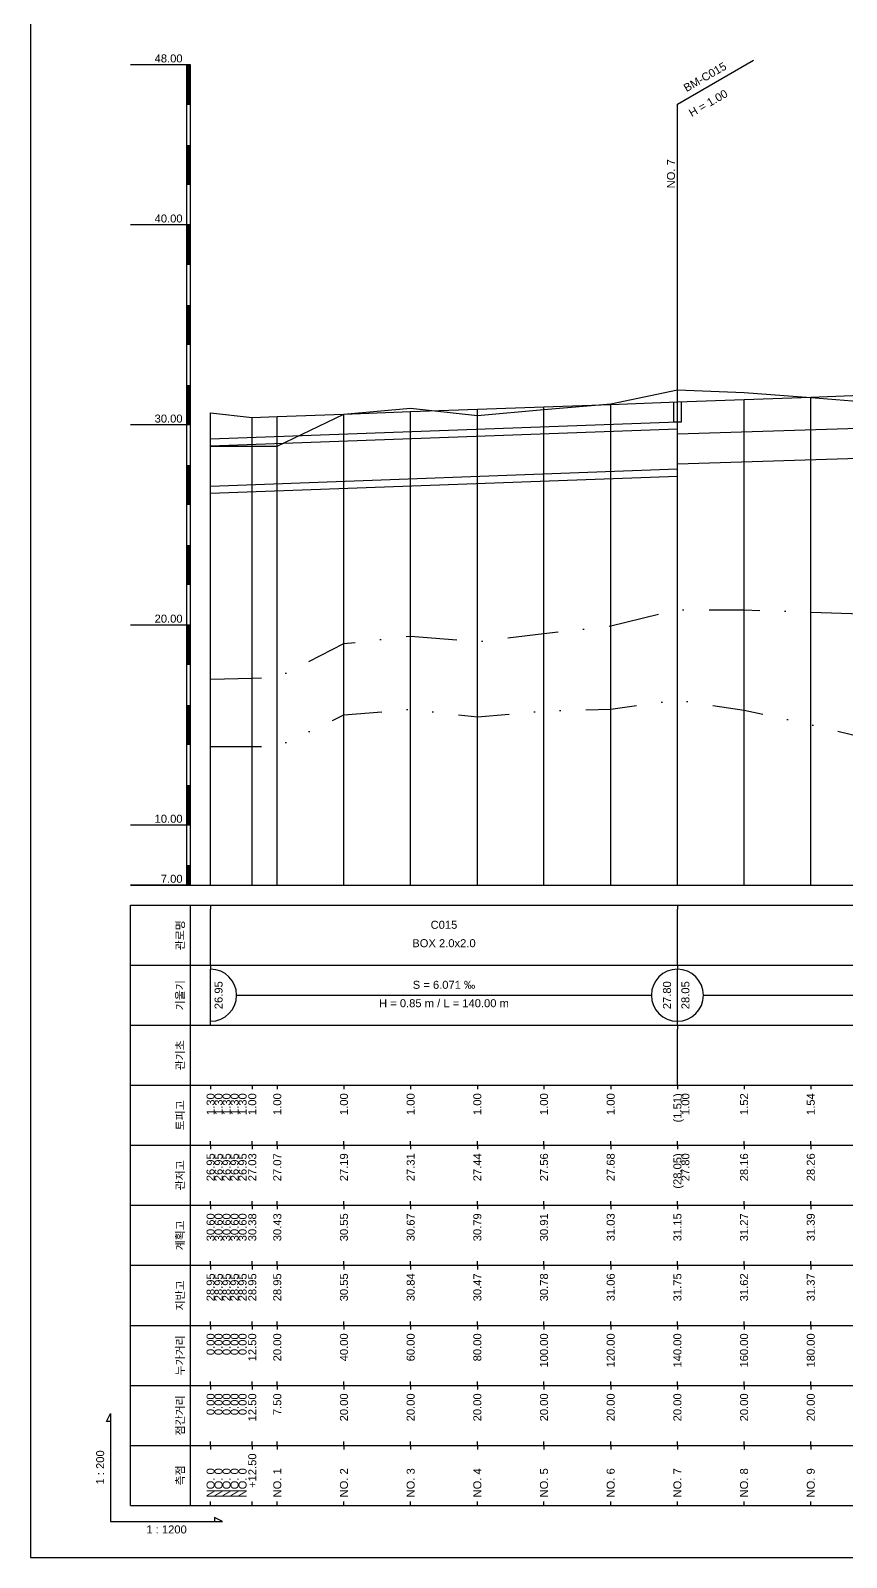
# Model space of a CAD drawing. Header units: millimetres. Extents: x -7351 to 135086, y 1419 to 5643.
# Drawn here: x 35109.4 to 35313.3, y 1419 to 1800.6 of the extents above; entities that cross this region are included whole.
import ezdxf
from ezdxf.enums import TextEntityAlignment as Align

# ---------------------------------------------------------------- set-up
doc = ezdxf.new("R2010")
doc.units = ezdxf.units.MM
doc.linetypes.add('DASHDOT', pattern=[25.4, 12.7, -6.35, 0, -6.35])
doc.linetypes.add('DIVIDE', pattern=[31.75, 12.7, -6.35, 0, -6.35, 0, -6.35])
for name, color, linetype in [('KZ_종단_계획선', 1, 'Continuous'), ('KZ_종단_관로', 4, 'Continuous'), ('KZ_종단_깃발', 7, 'Continuous'), ('KZ_종단_도각', 7, 'Continuous'), ('KZ_종단_맨홀', 4, 'Continuous'), ('KZ_종단_수직선', 7, 'Continuous'), ('KZ_종단_암선1', 56, 'DASHDOT'), ('KZ_종단_암선2', 4, 'DIVIDE'), ('KZ_종단_지반선', 3, 'Continuous'), ('KZ_종단_테이블문자', 7, 'Continuous'), ('KZ_종단_테이블선', 7, 'Continuous'), ('KZ_종단_폴대', 7, 'Continuous')]:
    doc.layers.add(name, color=color, linetype=linetype)
doc.styles.get("Standard").update_dxf_attribs({"font": 'arial.ttf'})

msp = doc.modelspace()

# ---------------------------------------------------------------- linework, layer by layer
at = {"layer": 'KZ_종단_계획선'}
msp.add_lwpolyline([(35154.36, 1705.04), (35154.36, 1705.04), (35154.36, 1705.04), (35154.36, 1705.04), (35154.36, 1705.04), (35164.78, 1703.94), (35171.03, 1704.17), (35187.69, 1704.77), (35204.36, 1705.38), (35221.03, 1705.98), (35237.69, 1706.59), (35254.36, 1707.19), (35271.03, 1707.8), (35287.69, 1708.4), (35304.36, 1709.01), (35321.03, 1709.62)], dxfattribs=at)
at = {"layer": 'KZ_종단_관로'}
for p, q in [((35271.03, 1699.79), (35395.05, 1703.79)), ((35271.03, 1692.29), (35395.05, 1696.29))]:
    msp.add_line(p, q, dxfattribs=at)
for points in [[(35154.36, 1698.54), (35271.03, 1702.79)], [(35154.36, 1696.79), (35271.03, 1701.04)], [(35154.36, 1686.79), (35271.03, 1691.04)], [(35154.36, 1685.04), (35271.03, 1689.29)]]:
    msp.add_lwpolyline(points, dxfattribs=at)
at = {"layer": 'KZ_종단_깃발'}
for p, q in [((35271.03, 1782.17), (35290.08, 1793.17)), ((35271.03, 1587.04), (35271.03, 1782.17))]:
    msp.add_line(p, q, dxfattribs=at)
at = {"layer": 'KZ_종단_도각'}
msp.add_lwpolyline([(35109.36, 1419.04), (35950.36, 1419.04), (35950.36, 2013.04), (35109.36, 2013.04)], close=True, dxfattribs=at)
at = {"layer": 'KZ_종단_맨홀'}
msp.add_lwpolyline([(35270.03, 1707.8), (35270.03, 1702.79), (35272.03, 1702.79), (35272.03, 1707.8)], dxfattribs=at)
at = {"layer": 'KZ_종단_수직선'}
for p, q in [((35221.03, 1587.04), (35221.03, 1705.98)), ((35237.69, 1587.04), (35237.69, 1706.59)), ((35254.36, 1587.04), (35254.36, 1707.19)), ((35271.03, 1587.04), (35271.03, 1707.8)), ((35287.69, 1587.04), (35287.69, 1708.4)), ((35304.36, 1587.04), (35304.36, 1709.01)), ((35154.36, 1587.04), (35154.36, 1705.04)), ((35154.36, 1587.04), (35154.36, 1705.04)), ((35154.36, 1587.04), (35154.36, 1705.04)), ((35154.36, 1587.04), (35154.36, 1705.04)), ((35154.36, 1587.04), (35154.36, 1705.04)), ((35154.36, 1587.04), (35154.36, 1705.04)), ((35154.36, 1587.04), (35154.36, 1705.04)), ((35154.36, 1587.04), (35154.36, 1705.04)), ((35154.36, 1587.04), (35154.36, 1705.04)), ((35164.78, 1587.04), (35164.78, 1703.94)), ((35171.03, 1587.04), (35171.03, 1704.17)), ((35187.69, 1587.04), (35187.69, 1704.77)), ((35204.36, 1587.04), (35204.36, 1705.38))]:
    msp.add_line(p, q, dxfattribs=at)
at = {"layer": 'KZ_종단_암선1', "flags": 128}
msp.add_lwpolyline([(35154.36, 1638.51), (35154.36, 1638.51), (35154.36, 1638.51), (35154.36, 1638.51), (35154.36, 1638.51), (35164.78, 1638.79), (35171.03, 1638.96), (35187.69, 1647.4), (35204.36, 1649.29), (35221.03, 1647.91), (35237.69, 1649.9), (35254.36, 1651.85), (35271.03, 1655.88), (35287.69, 1655.83), (35304.36, 1655.26), (35321.03, 1654.68), (35337.69, 1655.4), (35354.36, 1656.12), (35371.03, 1659.93), (35384.12, 1661.76), (35387.69, 1662.26), (35396.05, 1663), (35396.05, 1663), (35396.05, 1663), (35396.05, 1663), (35396.05, 1663), (35404.36, 1665.29), (35421.03, 1671.72), (35437.69, 1672.8), (35454.36, 1673.46), (35471.03, 1674.06), (35487.69, 1683.2), (35500.99, 1683.53), (35504.36, 1683.05), (35507.2, 1678.92), (35507.21, 1678.92), (35507.21, 1678.92), (35507.21, 1678.92), (35507.21, 1678.92), (35507.21, 1678.92), (35507.21, 1678.92), (35507.21, 1678.92), (35507.21, 1678.92), (35507.21, 1678.92)], dxfattribs=at)
at = {"layer": 'KZ_종단_암선2', "flags": 128}
msp.add_lwpolyline([(35154.36, 1621.7), (35154.36, 1621.7), (35154.36, 1621.7), (35154.36, 1621.7), (35154.36, 1621.7), (35164.78, 1621.66), (35171.03, 1621.64), (35187.69, 1629.59), (35204.36, 1630.98), (35221.03, 1629.1), (35237.69, 1630.55), (35254.36, 1631.04), (35271.03, 1633.27), (35287.69, 1630.77), (35304.36, 1627.16), (35321.03, 1623.13), (35337.69, 1620.39), (35354.36, 1617.66), (35371.03, 1618.02), (35384.12, 1617.13), (35387.69, 1616.89), (35396.05, 1615.9), (35396.05, 1615.9), (35396.05, 1615.9), (35396.05, 1615.9), (35396.05, 1615.9), (35404.36, 1616.47), (35421.03, 1619.45), (35437.69, 1617.27), (35454.36, 1615.13), (35471.03, 1613.61), (35487.69, 1621.32), (35500.99, 1620.59), (35504.36, 1619.84), (35507.2, 1615.47), (35507.21, 1615.47), (35507.21, 1615.47), (35507.21, 1615.47), (35507.21, 1615.47), (35507.21, 1615.47), (35507.21, 1615.47), (35507.21, 1615.47), (35507.21, 1615.47), (35507.21, 1615.47)], dxfattribs=at)
at = {"layer": 'KZ_종단_지반선', "flags": 128}
msp.add_lwpolyline([(35154.36, 1696.77), (35154.36, 1696.77), (35154.36, 1696.77), (35154.36, 1696.77), (35154.36, 1696.77), (35164.78, 1696.77), (35171.03, 1696.77), (35187.69, 1704.77), (35204.36, 1706.22), (35221.03, 1704.39), (35237.69, 1705.94), (35254.36, 1707.35), (35271.03, 1710.81), (35287.69, 1710.12), (35304.36, 1708.87), (35321.03, 1707.56)], dxfattribs=at)
at = {"layer": 'KZ_종단_테이블문자'}
for p, q in [((35154.36, 1582.04), (35154.36, 1581.04)), ((35154.36, 1568.04), (35154.36, 1581.04)), ((35271.03, 1582.04), (35271.03, 1581.04)), ((35271.03, 1582.04), (35271.03, 1581.04)), ((35271.03, 1568.04), (35271.03, 1581.04)), ((35271.03, 1568.04), (35271.03, 1581.04)), ((35154.36, 1567.04), (35154.36, 1568.04)), ((35154.36, 1567.04), (35154.36, 1566.04)), ((35154.36, 1553.04), (35154.36, 1566.04)), ((35271.03, 1567.04), (35271.03, 1568.04)), ((35271.03, 1567.04), (35271.03, 1568.04)), ((35271.03, 1567.04), (35271.03, 1566.04)), ((35271.03, 1567.04), (35271.03, 1566.04)), ((35271.03, 1553.04), (35271.03, 1566.04)), ((35271.03, 1553.04), (35271.03, 1566.04)), ((35160.78, 1559.54), (35264.61, 1559.54)), ((35277.44, 1559.54), (35389.63, 1559.54)), ((35154.36, 1552.04), (35154.36, 1553.04)), ((35271.03, 1552.04), (35271.03, 1553.04)), ((35271.03, 1552.04), (35271.03, 1553.04)), ((35271.03, 1552.04), (35271.03, 1551.04)), ((35271.03, 1538.04), (35271.03, 1551.04)), ((35271.03, 1537.04), (35271.03, 1538.04))]:
    msp.add_line(p, q, dxfattribs=at)
for centre, start, end in [((35154.36, 1559.54), 270, 90), ((35271.03, 1559.54), 90, 270), ((35271.03, 1559.54), 270, 90)]:
    msp.add_arc(centre, 6.5, start, end, dxfattribs=at)
at = {"layer": 'KZ_종단_테이블선'}
for p, q in [((35134.36, 1587.04), (35512.21, 1587.04)), ((35134.36, 1567.04), (35134.36, 1582.04)), ((35134.36, 1582.04), (35512.21, 1582.04)), ((35149.36, 1567.04), (35149.36, 1582.04)), ((35134.36, 1552.04), (35134.36, 1567.04)), ((35134.36, 1567.04), (35512.21, 1567.04)), ((35149.36, 1552.04), (35149.36, 1567.04)), ((35134.36, 1537.04), (35134.36, 1552.04)), ((35134.36, 1552.04), (35512.21, 1552.04)), ((35149.36, 1537.04), (35149.36, 1552.04)), ((35134.36, 1522.04), (35134.36, 1537.04)), ((35134.36, 1537.04), (35512.21, 1537.04)), ((35149.36, 1522.04), (35149.36, 1537.04)), ((35154.36, 1537.04), (35154.36, 1536.04)), ((35154.36, 1537.04), (35154.36, 1536.04)), ((35154.36, 1537.04), (35154.36, 1536.04)), ((35154.36, 1537.04), (35154.36, 1536.04)), ((35154.36, 1537.04), (35154.36, 1536.04)), ((35164.78, 1537.04), (35164.78, 1536.04)), ((35171.03, 1537.04), (35171.03, 1536.04)), ((35187.69, 1537.04), (35187.69, 1536.04)), ((35204.36, 1537.04), (35204.36, 1536.04)), ((35221.03, 1537.04), (35221.03, 1536.04)), ((35237.69, 1537.04), (35237.69, 1536.04)), ((35254.36, 1537.04), (35254.36, 1536.04)), ((35271.03, 1537.04), (35271.03, 1536.04)), ((35287.69, 1537.04), (35287.69, 1536.04)), ((35304.36, 1537.04), (35304.36, 1536.04)), ((35154.36, 1522.04), (35154.36, 1523.04)), ((35154.36, 1522.04), (35154.36, 1523.04)), ((35154.36, 1522.04), (35154.36, 1523.04)), ((35154.36, 1522.04), (35154.36, 1523.04)), ((35154.36, 1522.04), (35154.36, 1523.04)), ((35164.78, 1522.04), (35164.78, 1523.04)), ((35171.03, 1522.04), (35171.03, 1523.04)), ((35187.69, 1522.04), (35187.69, 1523.04)), ((35204.36, 1522.04), (35204.36, 1523.04)), ((35221.03, 1522.04), (35221.03, 1523.04)), ((35237.69, 1522.04), (35237.69, 1523.04)), ((35254.36, 1522.04), (35254.36, 1523.04)), ((35271.03, 1522.04), (35271.03, 1523.04)), ((35287.69, 1522.04), (35287.69, 1523.04)), ((35304.36, 1522.04), (35304.36, 1523.04)), ((35134.36, 1507.04), (35134.36, 1522.04)), ((35134.36, 1522.04), (35512.21, 1522.04)), ((35149.36, 1507.04), (35149.36, 1522.04)), ((35154.36, 1522.04), (35154.36, 1521.04)), ((35154.36, 1522.04), (35154.36, 1521.04)), ((35154.36, 1522.04), (35154.36, 1521.04)), ((35154.36, 1522.04), (35154.36, 1521.04)), ((35154.36, 1522.04), (35154.36, 1521.04)), ((35164.78, 1522.04), (35164.78, 1521.04)), ((35171.03, 1522.04), (35171.03, 1521.04)), ((35187.69, 1522.04), (35187.69, 1521.04)), ((35204.36, 1522.04), (35204.36, 1521.04)), ((35221.03, 1522.04), (35221.03, 1521.04)), ((35237.69, 1522.04), (35237.69, 1521.04)), ((35254.36, 1522.04), (35254.36, 1521.04)), ((35271.03, 1522.04), (35271.03, 1521.04)), ((35287.69, 1522.04), (35287.69, 1521.04)), ((35304.36, 1522.04), (35304.36, 1521.04)), ((35154.36, 1507.04), (35154.36, 1508.04)), ((35154.36, 1507.04), (35154.36, 1508.04)), ((35154.36, 1507.04), (35154.36, 1508.04)), ((35154.36, 1507.04), (35154.36, 1508.04)), ((35154.36, 1507.04), (35154.36, 1508.04)), ((35164.78, 1507.04), (35164.78, 1508.04)), ((35171.03, 1507.04), (35171.03, 1508.04)), ((35187.69, 1507.04), (35187.69, 1508.04)), ((35204.36, 1507.04), (35204.36, 1508.04)), ((35221.03, 1507.04), (35221.03, 1508.04)), ((35237.69, 1507.04), (35237.69, 1508.04)), ((35254.36, 1507.04), (35254.36, 1508.04)), ((35271.03, 1507.04), (35271.03, 1508.04)), ((35287.69, 1507.04), (35287.69, 1508.04)), ((35304.36, 1507.04), (35304.36, 1508.04)), ((35134.36, 1492.04), (35134.36, 1507.04)), ((35134.36, 1507.04), (35512.21, 1507.04)), ((35149.36, 1492.04), (35149.36, 1507.04)), ((35154.36, 1507.04), (35154.36, 1506.04)), ((35154.36, 1507.04), (35154.36, 1506.04)), ((35154.36, 1507.04), (35154.36, 1506.04)), ((35154.36, 1507.04), (35154.36, 1506.04)), ((35154.36, 1507.04), (35154.36, 1506.04)), ((35164.78, 1507.04), (35164.78, 1506.04)), ((35171.03, 1507.04), (35171.03, 1506.04)), ((35187.69, 1507.04), (35187.69, 1506.04)), ((35204.36, 1507.04), (35204.36, 1506.04)), ((35221.03, 1507.04), (35221.03, 1506.04)), ((35237.69, 1507.04), (35237.69, 1506.04)), ((35254.36, 1507.04), (35254.36, 1506.04)), ((35271.03, 1507.04), (35271.03, 1506.04)), ((35287.69, 1507.04), (35287.69, 1506.04)), ((35304.36, 1507.04), (35304.36, 1506.04)), ((35134.36, 1477.04), (35134.36, 1492.04)), ((35134.36, 1492.04), (35512.21, 1492.04)), ((35149.36, 1477.04), (35149.36, 1492.04)), ((35154.36, 1492.04), (35154.36, 1493.04)), ((35154.36, 1492.04), (35154.36, 1493.04)), ((35154.36, 1492.04), (35154.36, 1493.04)), ((35154.36, 1492.04), (35154.36, 1493.04)), ((35154.36, 1492.04), (35154.36, 1493.04)), ((35154.36, 1492.04), (35154.36, 1491.04)), ((35154.36, 1492.04), (35154.36, 1491.04)), ((35154.36, 1492.04), (35154.36, 1491.04)), ((35154.36, 1492.04), (35154.36, 1491.04)), ((35154.36, 1492.04), (35154.36, 1491.04)), ((35164.78, 1492.04), (35164.78, 1493.04)), ((35164.78, 1492.04), (35164.78, 1491.04)), ((35171.03, 1492.04), (35171.03, 1493.04)), ((35171.03, 1492.04), (35171.03, 1491.04)), ((35187.69, 1492.04), (35187.69, 1493.04)), ((35187.69, 1492.04), (35187.69, 1491.04)), ((35204.36, 1492.04), (35204.36, 1493.04)), ((35204.36, 1492.04), (35204.36, 1491.04)), ((35221.03, 1492.04), (35221.03, 1493.04)), ((35221.03, 1492.04), (35221.03, 1491.04)), ((35237.69, 1492.04), (35237.69, 1493.04)), ((35237.69, 1492.04), (35237.69, 1491.04)), ((35254.36, 1492.04), (35254.36, 1493.04)), ((35254.36, 1492.04), (35254.36, 1491.04)), ((35271.03, 1492.04), (35271.03, 1493.04)), ((35271.03, 1492.04), (35271.03, 1491.04)), ((35287.69, 1492.04), (35287.69, 1493.04)), ((35287.69, 1492.04), (35287.69, 1491.04)), ((35304.36, 1492.04), (35304.36, 1493.04)), ((35304.36, 1492.04), (35304.36, 1491.04)), ((35134.36, 1462.04), (35134.36, 1477.04)), ((35134.36, 1477.04), (35512.21, 1477.04)), ((35149.36, 1462.04), (35149.36, 1477.04)), ((35154.36, 1477.04), (35154.36, 1478.04)), ((35154.36, 1477.04), (35154.36, 1478.04)), ((35154.36, 1477.04), (35154.36, 1478.04)), ((35154.36, 1477.04), (35154.36, 1478.04)), ((35154.36, 1477.04), (35154.36, 1478.04)), ((35154.36, 1477.04), (35154.36, 1476.04)), ((35154.36, 1477.04), (35154.36, 1476.04)), ((35154.36, 1477.04), (35154.36, 1476.04)), ((35154.36, 1477.04), (35154.36, 1476.04)), ((35154.36, 1477.04), (35154.36, 1476.04)), ((35164.78, 1477.04), (35164.78, 1478.04)), ((35164.78, 1477.04), (35164.78, 1476.04)), ((35171.03, 1477.04), (35171.03, 1478.04)), ((35171.03, 1477.04), (35171.03, 1476.04)), ((35187.69, 1477.04), (35187.69, 1478.04)), ((35187.69, 1477.04), (35187.69, 1476.04)), ((35204.36, 1477.04), (35204.36, 1478.04)), ((35204.36, 1477.04), (35204.36, 1476.04)), ((35221.03, 1477.04), (35221.03, 1478.04)), ((35221.03, 1477.04), (35221.03, 1476.04)), ((35237.69, 1477.04), (35237.69, 1478.04)), ((35237.69, 1477.04), (35237.69, 1476.04)), ((35254.36, 1477.04), (35254.36, 1478.04)), ((35254.36, 1477.04), (35254.36, 1476.04)), ((35271.03, 1477.04), (35271.03, 1478.04)), ((35271.03, 1477.04), (35271.03, 1476.04)), ((35287.69, 1477.04), (35287.69, 1478.04)), ((35287.69, 1477.04), (35287.69, 1476.04)), ((35304.36, 1477.04), (35304.36, 1478.04)), ((35304.36, 1477.04), (35304.36, 1476.04)), ((35134.36, 1447.04), (35134.36, 1462.04)), ((35134.36, 1462.04), (35512.21, 1462.04)), ((35149.36, 1447.04), (35149.36, 1462.04)), ((35154.36, 1462.04), (35154.36, 1463.04)), ((35154.36, 1462.04), (35154.36, 1463.04)), ((35154.36, 1462.04), (35154.36, 1463.04)), ((35154.36, 1462.04), (35154.36, 1463.04)), ((35154.36, 1462.04), (35154.36, 1463.04)), ((35154.36, 1462.04), (35154.36, 1461.04)), ((35154.36, 1462.04), (35154.36, 1461.04)), ((35154.36, 1462.04), (35154.36, 1461.04)), ((35154.36, 1462.04), (35154.36, 1461.04)), ((35154.36, 1462.04), (35154.36, 1461.04)), ((35164.78, 1462.04), (35164.78, 1463.04)), ((35164.78, 1462.04), (35164.78, 1461.04)), ((35171.03, 1462.04), (35171.03, 1463.04)), ((35171.03, 1462.04), (35171.03, 1461.04)), ((35187.69, 1462.04), (35187.69, 1463.04)), ((35187.69, 1462.04), (35187.69, 1461.04)), ((35204.36, 1462.04), (35204.36, 1463.04)), ((35204.36, 1462.04), (35204.36, 1461.04)), ((35221.03, 1462.04), (35221.03, 1463.04)), ((35221.03, 1462.04), (35221.03, 1461.04)), ((35237.69, 1462.04), (35237.69, 1463.04)), ((35237.69, 1462.04), (35237.69, 1461.04)), ((35254.36, 1462.04), (35254.36, 1463.04)), ((35254.36, 1462.04), (35254.36, 1461.04)), ((35271.03, 1462.04), (35271.03, 1463.04)), ((35271.03, 1462.04), (35271.03, 1461.04)), ((35287.69, 1462.04), (35287.69, 1463.04)), ((35287.69, 1462.04), (35287.69, 1461.04)), ((35304.36, 1462.04), (35304.36, 1463.04)), ((35304.36, 1462.04), (35304.36, 1461.04)), ((35134.36, 1432.04), (35134.36, 1447.04)), ((35134.36, 1447.04), (35512.21, 1447.04)), ((35149.36, 1432.04), (35149.36, 1447.04)), ((35154.36, 1447.04), (35154.36, 1448.04)), ((35154.36, 1447.04), (35154.36, 1448.04)), ((35154.36, 1447.04), (35154.36, 1448.04)), ((35154.36, 1447.04), (35154.36, 1448.04)), ((35154.36, 1447.04), (35154.36, 1448.04)), ((35154.36, 1447.04), (35154.36, 1446.04)), ((35154.36, 1447.04), (35154.36, 1446.04)), ((35154.36, 1447.04), (35154.36, 1446.04)), ((35154.36, 1447.04), (35154.36, 1446.04)), ((35154.36, 1447.04), (35154.36, 1446.04)), ((35164.78, 1447.04), (35164.78, 1448.04)), ((35164.78, 1447.04), (35164.78, 1446.04)), ((35171.03, 1447.04), (35171.03, 1448.04)), ((35171.03, 1447.04), (35171.03, 1446.04)), ((35187.69, 1447.04), (35187.69, 1448.04)), ((35187.69, 1447.04), (35187.69, 1446.04)), ((35204.36, 1447.04), (35204.36, 1448.04)), ((35204.36, 1447.04), (35204.36, 1446.04)), ((35221.03, 1447.04), (35221.03, 1448.04)), ((35221.03, 1447.04), (35221.03, 1446.04)), ((35237.69, 1447.04), (35237.69, 1448.04)), ((35237.69, 1447.04), (35237.69, 1446.04)), ((35254.36, 1447.04), (35254.36, 1448.04)), ((35254.36, 1447.04), (35254.36, 1446.04)), ((35271.03, 1447.04), (35271.03, 1448.04)), ((35271.03, 1447.04), (35271.03, 1446.04)), ((35287.69, 1447.04), (35287.69, 1448.04)), ((35287.69, 1447.04), (35287.69, 1446.04)), ((35304.36, 1447.04), (35304.36, 1448.04)), ((35304.36, 1447.04), (35304.36, 1446.04)), ((35134.36, 1432.04), (35512.21, 1432.04)), ((35154.36, 1432.04), (35154.36, 1433.04)), ((35154.36, 1432.04), (35154.36, 1433.04)), ((35154.36, 1432.04), (35154.36, 1433.04)), ((35154.36, 1432.04), (35154.36, 1433.04)), ((35154.36, 1432.04), (35154.36, 1433.04)), ((35164.78, 1432.04), (35164.78, 1433.04)), ((35171.03, 1432.04), (35171.03, 1433.04)), ((35187.69, 1432.04), (35187.69, 1433.04)), ((35204.36, 1432.04), (35204.36, 1433.04)), ((35221.03, 1432.04), (35221.03, 1433.04)), ((35237.69, 1432.04), (35237.69, 1433.04)), ((35254.36, 1432.04), (35254.36, 1433.04)), ((35271.03, 1432.04), (35271.03, 1433.04)), ((35287.69, 1432.04), (35287.69, 1433.04)), ((35304.36, 1432.04), (35304.36, 1433.04))]:
    msp.add_line(p, q, dxfattribs=at)
msp.add_lwpolyline([(35129.36, 1453.04), (35128.36, 1453.04), (35129.36, 1455.04), (35129.36, 1428.04), (35157.36, 1428.04), (35155.36, 1429.04), (35155.36, 1428.04)], dxfattribs=at)
at = {"layer": 'KZ_종단_폴대'}
for p, q in [((35149.36, 1792.04), (35134.36, 1792.04)), ((35149.36, 1752.04), (35134.36, 1752.04)), ((35149.36, 1702.04), (35134.36, 1702.04)), ((35149.36, 1652.04), (35134.36, 1652.04)), ((35149.36, 1602.04), (35134.36, 1602.04)), ((35149.36, 1587.04), (35134.36, 1587.04))]:
    msp.add_line(p, q, dxfattribs=at)
for points in [[(35148.86, 1782.04, 1, 1, 0), (35148.86, 1792.04, 1, 1, 0)], [(35148.86, 1762.04, 1, 1, 0), (35148.86, 1772.04, 1, 1, 0)], [(35148.86, 1742.04, 1, 1, 0), (35148.86, 1752.04, 1, 1, 0)], [(35148.86, 1722.04, 1, 1, 0), (35148.86, 1732.04, 1, 1, 0)], [(35148.86, 1702.04, 1, 1, 0), (35148.86, 1712.04, 1, 1, 0)], [(35148.86, 1682.04, 1, 1, 0), (35148.86, 1692.04, 1, 1, 0)], [(35148.86, 1662.04, 1, 1, 0), (35148.86, 1672.04, 1, 1, 0)], [(35148.86, 1642.04, 1, 1, 0), (35148.86, 1652.04, 1, 1, 0)], [(35148.86, 1622.04, 1, 1, 0), (35148.86, 1632.04, 1, 1, 0)], [(35148.86, 1602.04, 1, 1, 0), (35148.86, 1612.04, 1, 1, 0)], [(35148.86, 1587.04, 1, 1, 0), (35148.86, 1592.04, 1, 1, 0)]]:
    msp.add_lwpolyline(points, format="xyseb", dxfattribs=at)
msp.add_lwpolyline([(35149.36, 1587.04), (35149.36, 1792.04), (35148.36, 1792.04), (35148.36, 1587.04), (35149.36, 1587.04)], dxfattribs=at)

# ---------------------------------------------------------------- texts
at = {"layer": 'KZ_종단_깃발'}
for s, rotation, p in [('BM-C015', 30, (35273.62, 1784.67)), ('NO. 7', 90, (35271.03, 1761.17))]:
    msp.add_text(s, height=2, rotation=rotation, dxfattribs=at).set_placement(p, align=Align.BOTTOM_LEFT)
msp.add_text('H = 1.00', height=2, rotation=30, dxfattribs=at).set_placement((35273.62, 1780.67), align=Align.TOP_LEFT)
at = {"layer": 'KZ_종단_테이블문자'}
for s, p in [('C015', (35212.69, 1575.54)), ('S = 6.071 ‰', (35212.69, 1560.54))]:
    msp.add_text(s, height=2, dxfattribs=at).set_placement(p, align=Align.BOTTOM_CENTER)
for s, p in [('BOX 2.0x2.0', (35212.69, 1573.54)), ('H = 0.85 m / L = 140.00 m', (35212.69, 1558.54))]:
    msp.add_text(s, height=2, dxfattribs=at).set_placement(p, align=Align.TOP_CENTER)
for s, p in [('26.95', (35155.36, 1559.54)), ('28.05', (35272.03, 1559.54))]:
    msp.add_text(s, height=2, rotation=90, dxfattribs=at).set_placement(p, align=Align.TOP_CENTER)
msp.add_text('27.80', height=2, rotation=90, dxfattribs=at).set_placement((35270.03, 1559.54), align=Align.BOTTOM_CENTER)
for s, p in [('1.30', (35154.36, 1535.04)), ('1.30', (35156.36, 1535.04)), ('1.30', (35158.36, 1535.04)), ('1.30', (35160.36, 1535.04)), ('1.30', (35162.36, 1535.04)), ('1.00', (35164.78, 1535.04)), ('1.00', (35171.03, 1535.04)), ('1.00', (35187.69, 1535.04)), ('1.00', (35204.36, 1535.04)), ('1.00', (35221.03, 1535.04)), ('1.00', (35237.69, 1535.04)), ('1.00', (35254.36, 1535.04)), ('(1.51)', (35271.03, 1535.04)), ('1.00', (35273.03, 1535.04)), ('1.52', (35287.69, 1535.04)), ('1.54', (35304.36, 1535.04)), ('26.95', (35154.36, 1520.04)), ('26.95', (35156.36, 1520.04)), ('26.95', (35158.36, 1520.04)), ('26.95', (35160.36, 1520.04)), ('26.95', (35162.36, 1520.04)), ('27.03', (35164.78, 1520.04)), ('27.07', (35171.03, 1520.04)), ('27.19', (35187.69, 1520.04)), ('27.31', (35204.36, 1520.04)), ('27.44', (35221.03, 1520.04)), ('27.56', (35237.69, 1520.04)), ('27.68', (35254.36, 1520.04)), ('(28.05)', (35271.03, 1520.04)), ('27.80', (35273.03, 1520.04)), ('28.16', (35287.69, 1520.04)), ('28.26', (35304.36, 1520.04)), ('30.60', (35154.36, 1505.04)), ('30.60', (35156.36, 1505.04)), ('30.60', (35158.36, 1505.04)), ('30.60', (35160.36, 1505.04)), ('30.60', (35162.36, 1505.04)), ('30.38', (35164.78, 1505.04)), ('30.43', (35171.03, 1505.04)), ('30.55', (35187.69, 1505.04)), ('30.67', (35204.36, 1505.04)), ('30.79', (35221.03, 1505.04)), ('30.91', (35237.69, 1505.04)), ('31.03', (35254.36, 1505.04)), ('31.15', (35271.03, 1505.04)), ('31.27', (35287.69, 1505.04)), ('31.39', (35304.36, 1505.04)), ('28.95', (35154.36, 1490.04)), ('28.95', (35156.36, 1490.04)), ('28.95', (35158.36, 1490.04)), ('28.95', (35160.36, 1490.04)), ('28.95', (35162.36, 1490.04)), ('28.95', (35164.78, 1490.04)), ('28.95', (35171.03, 1490.04)), ('30.55', (35187.69, 1490.04)), ('30.84', (35204.36, 1490.04)), ('30.47', (35221.03, 1490.04)), ('30.78', (35237.69, 1490.04)), ('31.06', (35254.36, 1490.04)), ('31.75', (35271.03, 1490.04)), ('31.62', (35287.69, 1490.04)), ('31.37', (35304.36, 1490.04)), ('0.00', (35154.36, 1475.04)), ('0.00', (35156.36, 1475.04)), ('0.00', (35158.36, 1475.04)), ('0.00', (35160.36, 1475.04)), ('0.00', (35162.36, 1475.04)), ('12.50', (35164.78, 1475.04)), ('20.00', (35171.03, 1475.04)), ('40.00', (35187.69, 1475.04)), ('60.00', (35204.36, 1475.04)), ('80.00', (35221.03, 1475.04)), ('100.00', (35237.69, 1475.04)), ('120.00', (35254.36, 1475.04)), ('140.00', (35271.03, 1475.04)), ('160.00', (35287.69, 1475.04)), ('180.00', (35304.36, 1475.04)), ('0.00', (35154.36, 1460.04)), ('0.00', (35156.36, 1460.04)), ('0.00', (35158.36, 1460.04)), ('0.00', (35160.36, 1460.04)), ('0.00', (35162.36, 1460.04)), ('12.50', (35164.78, 1460.04)), ('7.50', (35171.03, 1460.04)), ('20.00', (35187.69, 1460.04)), ('20.00', (35204.36, 1460.04)), ('20.00', (35221.03, 1460.04)), ('20.00', (35237.69, 1460.04)), ('20.00', (35254.36, 1460.04)), ('20.00', (35271.03, 1460.04)), ('20.00', (35287.69, 1460.04)), ('20.00', (35304.36, 1460.04)), ('+12.50', (35164.78, 1445.04))]:
    msp.add_text(s, height=2, rotation=90, dxfattribs=at).set_placement(p, align=Align.MIDDLE_RIGHT)
for s, p in [('NO. 0', (35154.36, 1434.04)), ('NO. 0', (35156.36, 1434.04)), ('NO. 0', (35158.36, 1434.04)), ('NO. 0', (35160.36, 1434.04)), ('NO. 0', (35162.36, 1434.04)), ('NO. 1', (35171.03, 1434.04)), ('NO. 2', (35187.69, 1434.04)), ('NO. 3', (35204.36, 1434.04)), ('NO. 4', (35221.03, 1434.04)), ('NO. 5', (35237.69, 1434.04)), ('NO. 6', (35254.36, 1434.04)), ('NO. 7', (35271.03, 1434.04)), ('NO. 8', (35287.69, 1434.04)), ('NO. 9', (35304.36, 1434.04))]:
    msp.add_text(s, height=2, rotation=90, dxfattribs=at).set_placement(p, align=Align.MIDDLE_LEFT)
at = {"layer": 'KZ_종단_테이블선'}
for s, p in [('관로명', (35148.36, 1574.54)), ('기울기', (35148.36, 1559.54)), ('관기초', (35148.36, 1544.54)), ('토피고', (35148.36, 1529.54)), ('관저고', (35148.36, 1514.54)), ('계획고', (35148.36, 1499.54)), ('지반고', (35148.36, 1484.54)), ('누가거리', (35148.36, 1469.54)), ('점간거리', (35148.36, 1454.54)), ('1 : 200', (35128.36, 1441.54)), ('측점', (35148.36, 1439.54))]:
    msp.add_text(s, height=2, rotation=90, dxfattribs=at).set_placement(p, align=Align.BOTTOM_CENTER)
msp.add_text('1 : 1200', height=2, dxfattribs=at).set_placement((35143.36, 1427.04), align=Align.TOP_CENTER)
at = {"layer": 'KZ_종단_폴대'}
for s, p in [('48.00', (35147.36, 1792.04)), ('40.00', (35147.36, 1752.04)), ('30.00', (35147.36, 1702.04)), ('20.00', (35147.36, 1652.04)), ('10.00', (35147.36, 1602.04)), ('7.00', (35147.36, 1587.04))]:
    msp.add_text(s, height=2, dxfattribs=at).set_placement(p, align=Align.BOTTOM_RIGHT)

doc.saveas('drawing.dxf')
